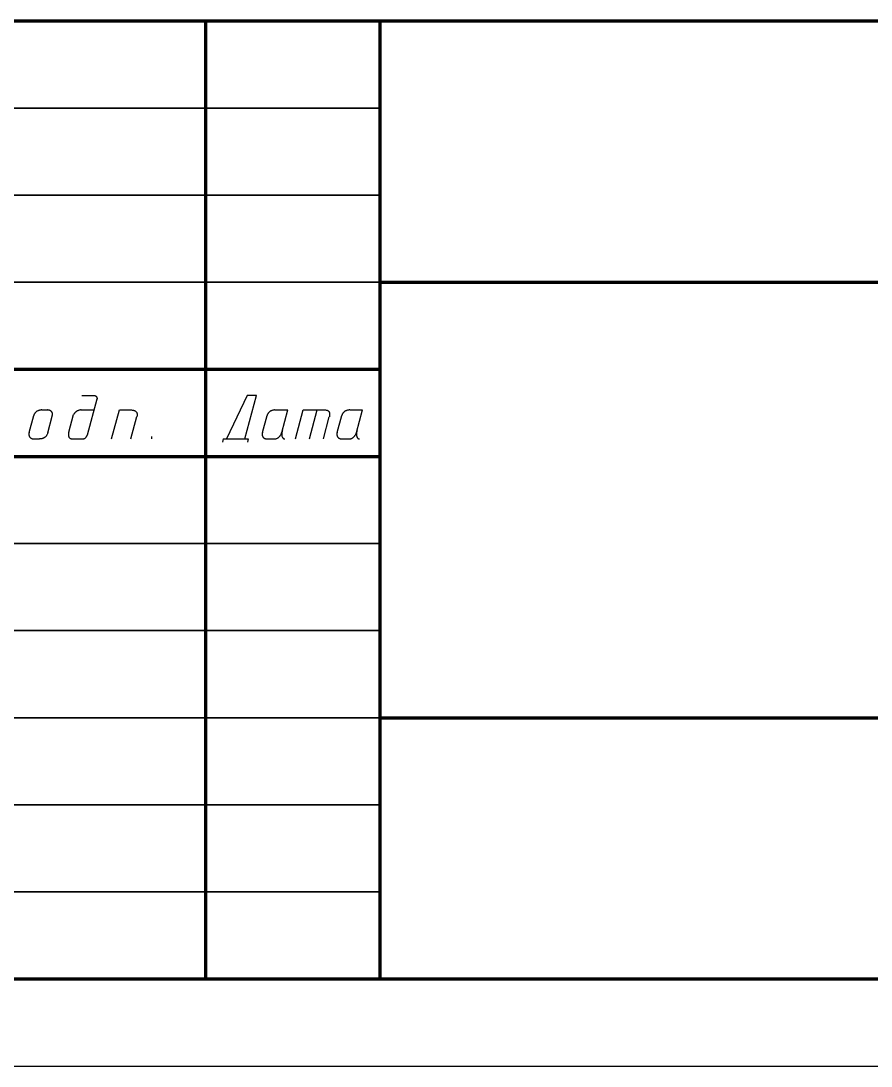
# Model space of a CAD drawing. Extents: x -103 to 643, y -127 to 210.
# Drawn here: x 124.4 to 197.6, y -105.2 to -15.2 of the extents above; entities that cross this region are included whole.
import ezdxf

# ---------------------------------------------------------------- set-up
doc = ezdxf.new("R2010")
doc.units = 0
doc.layers.get('0').update_dxf_attribs({"linetype": 'CONTINUOUS', "lineweight": 25})

msp = doc.modelspace()

# ---------------------------------------------------------------- linework, layer by layer
at = {"lineweight": 70}
for p, q in [((57.841, -15.228), (335.341, -15.228)), ((140.341, -97.728), (140.341, -15.228)), ((155.341, -97.728), (155.341, -15.228)), ((155.341, -37.728), (335.341, -37.728)), ((57.841, -45.228), (155.341, -45.228)), ((57.841, -52.728), (155.341, -52.728)), ((155.341, -75.228), (335.341, -75.228)), ((-72.659, -97.728), (335.341, -97.728))]:
    msp.add_line(p, q, dxfattribs=at)
at = {"lineweight": 35}
for p, q in [((57.841, -22.728), (155.341, -22.728)), ((57.841, -30.228), (155.341, -30.228)), ((57.841, -37.728), (155.341, -37.728)), ((57.841, -60.228), (155.341, -60.228)), ((57.841, -67.728), (155.341, -67.728)), ((57.841, -75.228), (155.341, -75.228)), ((57.841, -82.728), (155.341, -82.728)), ((57.841, -90.228), (155.341, -90.228))]:
    msp.add_line(p, q, dxfattribs=at)
at = {"linetype": 'CONTINUOUS', "lineweight": 25}
for p, q in [((129.649, -47.478), (130.667, -47.478)), ((130.667, -47.478), (130.703, -47.479)), ((130.703, -47.479), (130.735, -47.483)), ((130.735, -47.483), (130.765, -47.488)), ((130.765, -47.488), (130.792, -47.495)), ((130.792, -47.495), (130.817, -47.504)), ((130.817, -47.504), (130.839, -47.515)), ((130.839, -47.515), (130.859, -47.527)), ((130.859, -47.527), (130.876, -47.54)), ((130.876, -47.54), (130.892, -47.554)), ((130.892, -47.554), (130.906, -47.569)), ((130.906, -47.569), (130.918, -47.585)), ((130.918, -47.585), (130.928, -47.601)), ((130.928, -47.601), (130.936, -47.618)), ((130.936, -47.618), (130.944, -47.635)), ((130.944, -47.635), (130.95, -47.652)), ((130.95, -47.652), (130.954, -47.668)), ((130.954, -47.668), (130.958, -47.685)), ((130.958, -47.685), (130.961, -47.7)), ((130.142, -50.863), (130.967, -47.783)), ((130.961, -47.7), (130.963, -47.716)), ((130.963, -47.716), (130.964, -47.73)), ((130.964, -47.73), (130.965, -47.743)), ((130.965, -47.775), (130.964, -47.783)), ((130.964, -47.783), (130.964, -47.788)), ((130.964, -47.788), (130.964, -47.792)), ((130.964, -47.792), (130.965, -47.789)), ((130.964, -47.792), (130.964, -47.793)), ((130.964, -47.793), (130.964, -47.792)), ((130.965, -47.743), (130.965, -47.755)), ((130.965, -47.755), (130.965, -47.766)), ((130.965, -47.766), (130.965, -47.775)), ((130.965, -47.789), (130.967, -47.783)), ((125.123, -50.66), (125.511, -49.21)), ((125.512, -49.208), (125.511, -49.21)), ((125.513, -49.203), (125.512, -49.208)), ((125.516, -49.196), (125.513, -49.203)), ((125.519, -49.186), (125.516, -49.196)), ((125.523, -49.174), (125.519, -49.186)), ((125.529, -49.161), (125.523, -49.174)), ((125.535, -49.145), (125.529, -49.161)), ((125.543, -49.128), (125.535, -49.145)), ((125.552, -49.109), (125.543, -49.128)), ((125.563, -49.09), (125.552, -49.109)), ((125.575, -49.069), (125.563, -49.09)), ((125.589, -49.047), (125.575, -49.069)), ((125.604, -49.025), (125.589, -49.047)), ((125.621, -49.002), (125.604, -49.025)), ((125.639, -48.979), (125.621, -49.002)), ((125.659, -48.956), (125.639, -48.979)), ((125.681, -48.933), (125.659, -48.956)), ((125.705, -48.91), (125.681, -48.933)), ((125.731, -48.888), (125.705, -48.91)), ((125.759, -48.866), (125.731, -48.888)), ((125.789, -48.846), (125.759, -48.866)), ((125.822, -48.826), (125.789, -48.846)), ((125.856, -48.807), (125.822, -48.826)), ((125.893, -48.791), (125.856, -48.807)), ((125.932, -48.775), (125.893, -48.791)), ((125.974, -48.762), (125.932, -48.775)), ((126.018, -48.75), (125.974, -48.762)), ((126.065, -48.741), (126.018, -48.75)), ((126.114, -48.734), (126.065, -48.741)), ((126.166, -48.73), (126.114, -48.734)), ((126.221, -48.728), (126.166, -48.73)), ((126.221, -48.728), (126.69, -48.728)), ((126.695, -48.728), (126.69, -48.728)), ((126.69, -48.728), (126.69, -48.728)), ((126.702, -48.729), (126.695, -48.728)), ((126.712, -48.729), (126.702, -48.729)), ((126.725, -48.73), (126.712, -48.729)), ((126.721, -50.699), (127.104, -49.269)), ((126.74, -48.732), (126.725, -48.73)), ((126.757, -48.734), (126.74, -48.732)), ((126.776, -48.737), (126.757, -48.734)), ((126.796, -48.741), (126.776, -48.737)), ((126.818, -48.746), (126.796, -48.741)), ((126.84, -48.752), (126.818, -48.746)), ((126.864, -48.759), (126.84, -48.752)), ((126.888, -48.768), (126.864, -48.759)), ((126.912, -48.778), (126.888, -48.768)), ((126.936, -48.789), (126.912, -48.778)), ((126.96, -48.802), (126.936, -48.789)), ((126.983, -48.817), (126.96, -48.802)), ((127.005, -48.834), (126.983, -48.817)), ((127.026, -48.853), (127.005, -48.834)), ((127.046, -48.873), (127.026, -48.853)), ((127.065, -48.896), (127.046, -48.873)), ((127.081, -48.921), (127.065, -48.896)), ((127.096, -48.949), (127.081, -48.921)), ((127.108, -48.979), (127.096, -48.949)), ((127.104, -49.269), (127.116, -49.218)), ((127.117, -49.012), (127.108, -48.979)), ((127.116, -49.218), (127.123, -49.171)), ((127.124, -49.047), (127.117, -49.012)), ((127.123, -49.171), (127.127, -49.127)), ((127.127, -49.085), (127.124, -49.047)), ((127.127, -49.127), (127.127, -49.085)), ((128.532, -50.651), (128.945, -49.108)), ((128.941, -49.126), (128.942, -49.119)), ((128.941, -49.13), (128.941, -49.126)), ((128.942, -49.13), (128.941, -49.13)), ((128.942, -49.119), (128.945, -49.108)), ((128.945, -49.127), (128.942, -49.13)), ((128.949, -49.121), (128.945, -49.127)), ((128.955, -49.113), (128.949, -49.121)), ((128.962, -49.102), (128.955, -49.113)), ((128.971, -49.089), (128.962, -49.102)), ((128.981, -49.074), (128.971, -49.089)), ((128.993, -49.057), (128.981, -49.074)), ((129.006, -49.039), (128.993, -49.057)), ((129.021, -49.02), (129.006, -49.039)), ((129.038, -49), (129.021, -49.02)), ((129.056, -48.979), (129.038, -49)), ((129.076, -48.957), (129.056, -48.979)), ((129.098, -48.935), (129.076, -48.957)), ((129.122, -48.913), (129.098, -48.935)), ((129.147, -48.891), (129.122, -48.913)), ((129.174, -48.87), (129.147, -48.891)), ((129.203, -48.849), (129.174, -48.87)), ((129.234, -48.829), (129.203, -48.849)), ((129.267, -48.811), (129.234, -48.829)), ((129.302, -48.793), (129.267, -48.811)), ((129.338, -48.777), (129.302, -48.793)), ((129.377, -48.763), (129.338, -48.777)), ((129.417, -48.751), (129.377, -48.763)), ((129.46, -48.741), (129.417, -48.751)), ((129.505, -48.734), (129.46, -48.741)), ((129.551, -48.73), (129.505, -48.734)), ((129.6, -48.728), (129.551, -48.73)), ((129.6, -48.728), (130.714, -48.728)), ((132.217, -51.228), (132.887, -48.728)), ((132.887, -48.728), (133.884, -48.728)), ((133.884, -48.728), (133.946, -48.73)), ((133.884, -51.228), (134.406, -49.28)), ((133.946, -48.73), (134.003, -48.734)), ((134.003, -48.734), (134.056, -48.742)), ((134.056, -48.742), (134.104, -48.752)), ((134.104, -48.752), (134.148, -48.765)), ((134.148, -48.765), (134.188, -48.78)), ((134.188, -48.78), (134.224, -48.797)), ((134.224, -48.797), (134.256, -48.816)), ((134.256, -48.816), (134.285, -48.837)), ((134.285, -48.837), (134.31, -48.859)), ((134.31, -48.859), (134.332, -48.882)), ((134.332, -48.882), (134.352, -48.906)), ((134.352, -48.906), (134.368, -48.931)), ((134.368, -48.931), (134.382, -48.957)), ((134.382, -48.957), (134.393, -48.983)), ((134.393, -48.983), (134.402, -49.009)), ((134.402, -49.009), (134.41, -49.035)), ((134.407, -49.276), (134.406, -49.28)), ((134.408, -49.27), (134.407, -49.276)), ((134.41, -49.26), (134.408, -49.27)), ((134.41, -49.035), (134.415, -49.061)), ((134.413, -49.249), (134.41, -49.26)), ((134.415, -49.234), (134.413, -49.249)), ((134.415, -49.061), (134.419, -49.087)), ((134.417, -49.218), (134.415, -49.234)), ((134.419, -49.2), (134.417, -49.218)), ((134.419, -49.087), (134.421, -49.111)), ((134.421, -49.18), (134.419, -49.2)), ((134.421, -49.111), (134.422, -49.135)), ((134.422, -49.158), (134.421, -49.18)), ((134.422, -49.135), (134.422, -49.158)), ((125.102, -50.763), (125.098, -50.81)), ((125.098, -50.81), (125.098, -50.853)), ((125.098, -50.853), (125.102, -50.893)), ((125.11, -50.713), (125.102, -50.763)), ((125.102, -50.893), (125.109, -50.93)), ((125.109, -50.93), (125.118, -50.965)), ((125.123, -50.66), (125.11, -50.713)), ((125.118, -50.965), (125.131, -50.996)), ((125.131, -50.996), (125.145, -51.025)), ((125.145, -51.025), (125.162, -51.052)), ((125.162, -51.052), (125.181, -51.076)), ((125.181, -51.076), (125.201, -51.097)), ((125.201, -51.097), (125.223, -51.117)), ((125.223, -51.117), (125.246, -51.134)), ((125.246, -51.134), (125.269, -51.15)), ((125.269, -51.15), (125.292, -51.164)), ((125.292, -51.164), (125.316, -51.176)), ((125.316, -51.176), (125.34, -51.186)), ((125.34, -51.186), (125.363, -51.195)), ((125.363, -51.195), (125.385, -51.203)), ((125.385, -51.203), (125.406, -51.209)), ((125.406, -51.209), (125.426, -51.214)), ((125.426, -51.214), (125.445, -51.218)), ((125.445, -51.218), (125.461, -51.221)), ((125.461, -51.221), (125.475, -51.224)), ((125.475, -51.224), (125.487, -51.226)), ((125.487, -51.226), (125.496, -51.227)), ((125.496, -51.227), (125.502, -51.228)), ((125.504, -51.228), (125.5, -51.228)), ((125.5, -51.228), (126.017, -51.228)), ((125.502, -51.228), (125.505, -51.228)), ((125.505, -51.228), (125.504, -51.228)), ((126.023, -51.228), (126.017, -51.228)), ((126.031, -51.228), (126.023, -51.228)), ((126.042, -51.228), (126.031, -51.228)), ((126.055, -51.227), (126.042, -51.228)), ((126.071, -51.226), (126.055, -51.227)), ((126.089, -51.224), (126.071, -51.226)), ((126.109, -51.222), (126.089, -51.224)), ((126.13, -51.219), (126.109, -51.222)), ((126.154, -51.215), (126.13, -51.219)), ((126.178, -51.21), (126.154, -51.215)), ((126.204, -51.204), (126.178, -51.21)), ((126.231, -51.197), (126.204, -51.204)), ((126.259, -51.189), (126.231, -51.197)), ((126.287, -51.179), (126.259, -51.189)), ((126.317, -51.168), (126.287, -51.179)), ((126.346, -51.155), (126.317, -51.168)), ((126.376, -51.141), (126.346, -51.155)), ((126.406, -51.124), (126.376, -51.141)), ((126.436, -51.106), (126.406, -51.124)), ((126.465, -51.086), (126.436, -51.106)), ((126.494, -51.064), (126.465, -51.086)), ((126.523, -51.039), (126.494, -51.064)), ((126.55, -51.012), (126.523, -51.039)), ((126.577, -50.982), (126.55, -51.012)), ((126.602, -50.95), (126.577, -50.982)), ((126.626, -50.916), (126.602, -50.95)), ((126.649, -50.878), (126.626, -50.916)), ((126.67, -50.838), (126.649, -50.878)), ((126.689, -50.795), (126.67, -50.838)), ((126.706, -50.748), (126.689, -50.795)), ((126.721, -50.699), (126.706, -50.748)), ((128.5, -50.847), (128.499, -50.888)), ((128.499, -50.888), (128.502, -50.926)), ((128.503, -50.803), (128.5, -50.847)), ((128.502, -50.926), (128.507, -50.96)), ((128.509, -50.756), (128.503, -50.803)), ((128.507, -50.96), (128.515, -50.993)), ((128.519, -50.705), (128.509, -50.756)), ((128.515, -50.993), (128.525, -51.022)), ((128.532, -50.651), (128.519, -50.705)), ((128.525, -51.022), (128.537, -51.049)), ((128.537, -51.049), (128.551, -51.073)), ((128.551, -51.073), (128.566, -51.095)), ((128.566, -51.095), (128.583, -51.115)), ((128.583, -51.115), (128.602, -51.133)), ((128.602, -51.133), (128.621, -51.149)), ((128.621, -51.149), (128.642, -51.163)), ((128.642, -51.163), (128.663, -51.175)), ((128.663, -51.175), (128.685, -51.186)), ((128.685, -51.186), (128.707, -51.195)), ((128.707, -51.195), (128.729, -51.202)), ((128.729, -51.202), (128.751, -51.209)), ((128.751, -51.209), (128.774, -51.214)), ((128.774, -51.214), (128.795, -51.218)), ((128.795, -51.218), (128.817, -51.221)), ((128.817, -51.221), (128.837, -51.224)), ((128.837, -51.224), (128.857, -51.226)), ((128.857, -51.226), (128.876, -51.227)), ((128.876, -51.227), (128.893, -51.228)), ((128.893, -51.228), (128.909, -51.228)), ((128.909, -51.228), (128.923, -51.228)), ((128.923, -51.228), (128.936, -51.228)), ((128.936, -51.228), (129.718, -51.228)), ((129.718, -51.228), (129.749, -51.227)), ((129.749, -51.227), (129.779, -51.223)), ((129.779, -51.223), (129.807, -51.217)), ((129.807, -51.217), (129.834, -51.209)), ((129.834, -51.209), (129.859, -51.2)), ((129.859, -51.2), (129.884, -51.188)), ((129.884, -51.188), (129.907, -51.175)), ((129.907, -51.175), (129.929, -51.161)), ((129.929, -51.161), (129.95, -51.145)), ((129.95, -51.145), (129.969, -51.129)), ((129.969, -51.129), (129.988, -51.112)), ((129.988, -51.112), (130.005, -51.094)), ((130.005, -51.094), (130.021, -51.075)), ((130.021, -51.075), (130.036, -51.057)), ((130.036, -51.057), (130.05, -51.038)), ((130.05, -51.038), (130.063, -51.019)), ((130.063, -51.019), (130.075, -51)), ((130.075, -51), (130.086, -50.982)), ((130.086, -50.982), (130.096, -50.965)), ((130.096, -50.965), (130.104, -50.948)), ((130.104, -50.948), (130.112, -50.932)), ((130.112, -50.932), (130.119, -50.917)), ((130.119, -50.917), (130.125, -50.904)), ((130.125, -50.904), (130.13, -50.892)), ((130.13, -50.892), (130.134, -50.881)), ((130.134, -50.881), (130.138, -50.873)), ((130.138, -50.873), (130.14, -50.866)), ((130.14, -50.866), (130.142, -50.862)), ((130.142, -50.862), (130.142, -50.86)), ((130.142, -50.86), (130.142, -50.86)), ((130.142, -50.86), (130.142, -50.863)), ((135.672, -51.228), (135.672, -51.02))]:
    msp.add_line(p, q, dxfattribs=at)
at = {"color": 7, "linetype": 'CONTINUOUS', "lineweight": 25}
for p, q in [((143.907, -47.478), (142.107, -51.228)), ((143.706, -51.228), (144.711, -47.478)), ((144.711, -47.478), (143.907, -47.478)), ((144.677, -47.606), (144.711, -47.478)), ((145.215, -50.656), (145.602, -49.211)), ((145.604, -49.205), (145.602, -49.209)), ((145.602, -49.209), (145.602, -49.211)), ((145.606, -49.198), (145.604, -49.205)), ((145.609, -49.188), (145.606, -49.198)), ((145.613, -49.177), (145.609, -49.188)), ((145.619, -49.163), (145.613, -49.177)), ((145.625, -49.148), (145.619, -49.163)), ((145.633, -49.131), (145.625, -49.148)), ((145.642, -49.112), (145.633, -49.131)), ((145.653, -49.092), (145.642, -49.112)), ((145.665, -49.071), (145.653, -49.092)), ((145.678, -49.05), (145.665, -49.071)), ((145.693, -49.027), (145.678, -49.05)), ((145.709, -49.004), (145.693, -49.027)), ((145.728, -48.981), (145.709, -49.004)), ((145.747, -48.958), (145.728, -48.981)), ((145.769, -48.934), (145.747, -48.958)), ((145.792, -48.911), (145.769, -48.934)), ((145.818, -48.889), (145.792, -48.911)), ((145.845, -48.867), (145.818, -48.889)), ((145.874, -48.846), (145.845, -48.867)), ((145.906, -48.826), (145.874, -48.846)), ((145.939, -48.808), (145.906, -48.826)), ((145.975, -48.791), (145.939, -48.808)), ((146.012, -48.775), (145.975, -48.791)), ((146.053, -48.762), (146.012, -48.775)), ((146.095, -48.75), (146.053, -48.762)), ((146.14, -48.741), (146.095, -48.75)), ((146.187, -48.734), (146.14, -48.741)), ((146.237, -48.73), (146.187, -48.734)), ((146.29, -48.728), (146.237, -48.73)), ((146.29, -48.728), (147.398, -48.728)), ((146.877, -50.671), (147.398, -48.728)), ((148.048, -51.228), (148.718, -48.728)), ((148.718, -48.728), (150.604, -48.728)), ((149.252, -51.228), (149.922, -48.728)), ((150.456, -51.228), (150.968, -49.319)), ((150.604, -48.728), (150.653, -48.73)), ((150.653, -48.73), (150.698, -48.735)), ((150.698, -48.735), (150.739, -48.743)), ((150.739, -48.743), (150.777, -48.753)), ((150.777, -48.753), (150.81, -48.767)), ((150.81, -48.767), (150.84, -48.782)), ((150.84, -48.782), (150.867, -48.8)), ((150.867, -48.8), (150.891, -48.82)), ((150.891, -48.82), (150.912, -48.842)), ((150.912, -48.842), (150.93, -48.865)), ((150.93, -48.865), (150.946, -48.889)), ((150.946, -48.889), (150.959, -48.915)), ((150.959, -48.915), (150.97, -48.941)), ((150.967, -49.32), (150.966, -49.326)), ((150.97, -49.311), (150.967, -49.32)), ((150.97, -48.941), (150.978, -48.968)), ((150.973, -49.299), (150.97, -49.311)), ((150.976, -49.285), (150.973, -49.299)), ((150.979, -49.269), (150.976, -49.285)), ((150.978, -48.968), (150.985, -48.996)), ((150.983, -49.25), (150.979, -49.269)), ((150.986, -49.23), (150.983, -49.25)), ((150.985, -48.996), (150.99, -49.024)), ((150.99, -49.207), (150.986, -49.23)), ((150.99, -49.024), (150.994, -49.052)), ((150.992, -49.184), (150.99, -49.207)), ((150.994, -49.159), (150.992, -49.184)), ((150.994, -49.052), (150.996, -49.079)), ((150.996, -49.133), (150.994, -49.159)), ((150.996, -49.079), (150.996, -49.106)), ((150.996, -49.106), (150.996, -49.133)), ((151.65, -50.656), (152.037, -49.211)), ((152.039, -49.205), (152.037, -49.209)), ((152.037, -49.209), (152.037, -49.211)), ((152.041, -49.198), (152.039, -49.205)), ((152.044, -49.188), (152.041, -49.198)), ((152.048, -49.177), (152.044, -49.188)), ((152.054, -49.163), (152.048, -49.177)), ((152.06, -49.148), (152.054, -49.163)), ((152.068, -49.131), (152.06, -49.148)), ((152.077, -49.112), (152.068, -49.131)), ((152.088, -49.092), (152.077, -49.112)), ((152.1, -49.071), (152.088, -49.092)), ((152.113, -49.05), (152.1, -49.071)), ((152.128, -49.027), (152.113, -49.05)), ((152.144, -49.004), (152.128, -49.027)), ((152.163, -48.981), (152.144, -49.004)), ((152.182, -48.958), (152.163, -48.981)), ((152.204, -48.934), (152.182, -48.958)), ((152.227, -48.911), (152.204, -48.934)), ((152.253, -48.889), (152.227, -48.911)), ((152.28, -48.867), (152.253, -48.889)), ((152.309, -48.846), (152.28, -48.867)), ((152.341, -48.826), (152.309, -48.846)), ((152.374, -48.808), (152.341, -48.826)), ((152.41, -48.791), (152.374, -48.808)), ((152.448, -48.775), (152.41, -48.791)), ((152.488, -48.762), (152.448, -48.775)), ((152.53, -48.75), (152.488, -48.762)), ((152.575, -48.741), (152.53, -48.75)), ((152.622, -48.734), (152.575, -48.741)), ((152.672, -48.73), (152.622, -48.734)), ((152.725, -48.728), (152.672, -48.73)), ((152.725, -48.728), (153.833, -48.728)), ((153.312, -50.671), (153.833, -48.728)), ((141.841, -51.228), (141.769, -51.495)), ((141.841, -51.228), (143.982, -51.228)), ((143.982, -51.228), (143.911, -51.495)), ((145.189, -50.806), (145.188, -50.85)), ((145.188, -50.85), (145.19, -50.89)), ((145.193, -50.759), (145.189, -50.806)), ((145.19, -50.89), (145.196, -50.928)), ((145.202, -50.709), (145.193, -50.759)), ((145.196, -50.928), (145.204, -50.962)), ((145.215, -50.656), (145.202, -50.709)), ((145.204, -50.962), (145.216, -50.994)), ((145.216, -50.994), (145.229, -51.023)), ((145.229, -51.023), (145.245, -51.05)), ((145.245, -51.05), (145.263, -51.074)), ((145.263, -51.074), (145.282, -51.096)), ((145.282, -51.096), (145.303, -51.116)), ((145.303, -51.116), (145.325, -51.134)), ((145.325, -51.134), (145.348, -51.149)), ((145.348, -51.149), (145.372, -51.163)), ((145.372, -51.163), (145.396, -51.175)), ((145.396, -51.175), (145.421, -51.186)), ((145.421, -51.186), (145.445, -51.195)), ((145.445, -51.195), (145.469, -51.202)), ((145.469, -51.202), (145.493, -51.209)), ((145.493, -51.209), (145.515, -51.214)), ((145.515, -51.214), (145.537, -51.218)), ((145.537, -51.218), (145.558, -51.221)), ((145.558, -51.221), (145.577, -51.224)), ((145.577, -51.224), (145.594, -51.226)), ((145.594, -51.226), (145.609, -51.227)), ((145.609, -51.227), (145.622, -51.228)), ((145.622, -51.228), (145.633, -51.228)), ((145.633, -51.228), (145.64, -51.228)), ((145.64, -51.228), (145.645, -51.228)), ((145.645, -51.228), (146.185, -51.228)), ((146.185, -51.228), (146.236, -51.226)), ((146.236, -51.226), (146.285, -51.221)), ((146.285, -51.221), (146.332, -51.213)), ((146.332, -51.213), (146.376, -51.203)), ((146.376, -51.203), (146.418, -51.189)), ((146.418, -51.189), (146.458, -51.174)), ((146.458, -51.174), (146.495, -51.156)), ((146.495, -51.156), (146.531, -51.136)), ((146.531, -51.136), (146.564, -51.115)), ((146.564, -51.115), (146.595, -51.092)), ((146.595, -51.092), (146.625, -51.068)), ((146.625, -51.068), (146.652, -51.043)), ((146.652, -51.043), (146.678, -51.018)), ((146.678, -51.018), (146.702, -50.991)), ((146.702, -50.991), (146.724, -50.964)), ((146.724, -50.964), (146.744, -50.938)), ((146.744, -50.938), (146.763, -50.911)), ((146.763, -50.911), (146.78, -50.884)), ((146.78, -50.884), (146.795, -50.859)), ((146.795, -50.859), (146.809, -50.833)), ((146.809, -50.833), (146.822, -50.809)), ((146.822, -50.809), (146.833, -50.786)), ((146.833, -50.786), (146.843, -50.765)), ((146.843, -50.765), (146.851, -50.745)), ((146.851, -50.745), (146.858, -50.727)), ((146.858, -50.727), (146.864, -50.711)), ((146.864, -50.711), (146.869, -50.698)), ((146.869, -50.698), (146.872, -50.687)), ((146.872, -50.687), (146.875, -50.679)), ((146.874, -50.791), (146.873, -50.839)), ((146.873, -50.839), (146.874, -50.884)), ((146.878, -50.738), (146.874, -50.791)), ((146.874, -50.884), (146.878, -50.925)), ((146.875, -50.679), (146.876, -50.673)), ((146.876, -50.673), (146.877, -50.671)), ((146.885, -50.682), (146.878, -50.738)), ((146.878, -50.925), (146.884, -50.963)), ((146.884, -50.963), (146.892, -50.998)), ((146.895, -50.621), (146.885, -50.682)), ((146.892, -50.998), (146.901, -51.029)), ((146.909, -50.556), (146.895, -50.621)), ((146.901, -51.029), (146.913, -51.057)), ((146.927, -50.487), (146.909, -50.556)), ((146.913, -51.057), (146.925, -51.083)), ((146.925, -51.083), (146.939, -51.106)), ((146.939, -51.106), (146.953, -51.126)), ((146.953, -51.126), (146.969, -51.144)), ((146.969, -51.144), (146.985, -51.16)), ((146.985, -51.16), (147.001, -51.173)), ((147.001, -51.173), (147.017, -51.185)), ((147.017, -51.185), (147.033, -51.195)), ((147.033, -51.195), (147.049, -51.203)), ((147.049, -51.203), (147.064, -51.21)), ((147.064, -51.21), (147.079, -51.215)), ((147.079, -51.215), (147.093, -51.219)), ((147.093, -51.219), (147.105, -51.223)), ((147.105, -51.223), (147.116, -51.225)), ((147.116, -51.225), (147.126, -51.226)), ((147.126, -51.226), (147.134, -51.227)), ((147.134, -51.227), (147.14, -51.228)), ((147.14, -51.228), (147.143, -51.228)), ((147.143, -51.228), (147.145, -51.228)), ((151.624, -50.806), (151.623, -50.85)), ((151.623, -50.85), (151.625, -50.89)), ((151.628, -50.759), (151.624, -50.806)), ((151.625, -50.89), (151.631, -50.928)), ((151.637, -50.709), (151.628, -50.759)), ((151.631, -50.928), (151.639, -50.962)), ((151.65, -50.656), (151.637, -50.709)), ((151.639, -50.962), (151.651, -50.994)), ((151.651, -50.994), (151.664, -51.023)), ((151.664, -51.023), (151.68, -51.05)), ((151.68, -51.05), (151.698, -51.074)), ((151.698, -51.074), (151.717, -51.096)), ((151.717, -51.096), (151.738, -51.116)), ((151.738, -51.116), (151.76, -51.134)), ((151.76, -51.134), (151.783, -51.149)), ((151.783, -51.149), (151.807, -51.163)), ((151.807, -51.163), (151.831, -51.175)), ((151.831, -51.175), (151.856, -51.186)), ((151.856, -51.186), (151.88, -51.195)), ((151.88, -51.195), (151.904, -51.202)), ((151.904, -51.202), (151.928, -51.209)), ((151.928, -51.209), (151.95, -51.214)), ((151.95, -51.214), (151.972, -51.218)), ((151.972, -51.218), (151.993, -51.221)), ((151.993, -51.221), (152.012, -51.224)), ((152.012, -51.224), (152.029, -51.226)), ((152.029, -51.226), (152.044, -51.227)), ((152.044, -51.227), (152.057, -51.228)), ((152.057, -51.228), (152.068, -51.228)), ((152.068, -51.228), (152.075, -51.228)), ((152.075, -51.228), (152.08, -51.228)), ((152.08, -51.228), (152.62, -51.228)), ((152.62, -51.228), (152.671, -51.226)), ((152.671, -51.226), (152.72, -51.221)), ((152.72, -51.221), (152.767, -51.213)), ((152.767, -51.213), (152.811, -51.203)), ((152.811, -51.203), (152.853, -51.189)), ((152.853, -51.189), (152.893, -51.174)), ((152.893, -51.174), (152.93, -51.156)), ((152.93, -51.156), (152.966, -51.136)), ((152.966, -51.136), (152.999, -51.115)), ((152.999, -51.115), (153.031, -51.092)), ((153.031, -51.092), (153.06, -51.068)), ((153.06, -51.068), (153.087, -51.043)), ((153.087, -51.043), (153.113, -51.018)), ((153.113, -51.018), (153.137, -50.991)), ((153.137, -50.991), (153.159, -50.964)), ((153.159, -50.964), (153.179, -50.938)), ((153.179, -50.938), (153.198, -50.911)), ((153.198, -50.911), (153.215, -50.884)), ((153.215, -50.884), (153.23, -50.859)), ((153.23, -50.859), (153.244, -50.833)), ((153.244, -50.833), (153.257, -50.809)), ((153.257, -50.809), (153.268, -50.786)), ((153.268, -50.786), (153.278, -50.765)), ((153.278, -50.765), (153.286, -50.745)), ((153.286, -50.745), (153.293, -50.727)), ((153.293, -50.727), (153.299, -50.711)), ((153.299, -50.711), (153.304, -50.698)), ((153.304, -50.698), (153.307, -50.687)), ((153.307, -50.687), (153.31, -50.679)), ((153.309, -50.791), (153.308, -50.839)), ((153.308, -50.839), (153.309, -50.884)), ((153.313, -50.738), (153.309, -50.791)), ((153.309, -50.884), (153.313, -50.925)), ((153.31, -50.679), (153.312, -50.673)), ((153.312, -50.673), (153.312, -50.671)), ((153.32, -50.682), (153.313, -50.738)), ((153.313, -50.925), (153.319, -50.963)), ((153.319, -50.963), (153.327, -50.998)), ((153.331, -50.621), (153.32, -50.682)), ((153.327, -50.998), (153.336, -51.029)), ((153.344, -50.556), (153.331, -50.621)), ((153.336, -51.029), (153.348, -51.057)), ((153.362, -50.487), (153.344, -50.556)), ((153.348, -51.057), (153.36, -51.083)), ((153.36, -51.083), (153.374, -51.106)), ((153.374, -51.106), (153.388, -51.126)), ((153.388, -51.126), (153.404, -51.144)), ((153.404, -51.144), (153.42, -51.16)), ((153.42, -51.16), (153.436, -51.173)), ((153.436, -51.173), (153.452, -51.185)), ((153.452, -51.185), (153.468, -51.195)), ((153.468, -51.195), (153.484, -51.203)), ((153.484, -51.203), (153.499, -51.21)), ((153.499, -51.21), (153.514, -51.215)), ((153.514, -51.215), (153.528, -51.219)), ((153.528, -51.219), (153.54, -51.223)), ((153.54, -51.223), (153.551, -51.225)), ((153.551, -51.225), (153.561, -51.226)), ((153.561, -51.226), (153.569, -51.227)), ((153.569, -51.227), (153.575, -51.228)), ((153.575, -51.228), (153.578, -51.228)), ((153.578, -51.228), (153.58, -51.228))]:
    msp.add_line(p, q, dxfattribs=at)
msp.add_line((-102.659, -105.228), (342.841, -105.228))

doc.saveas('drawing.dxf')
